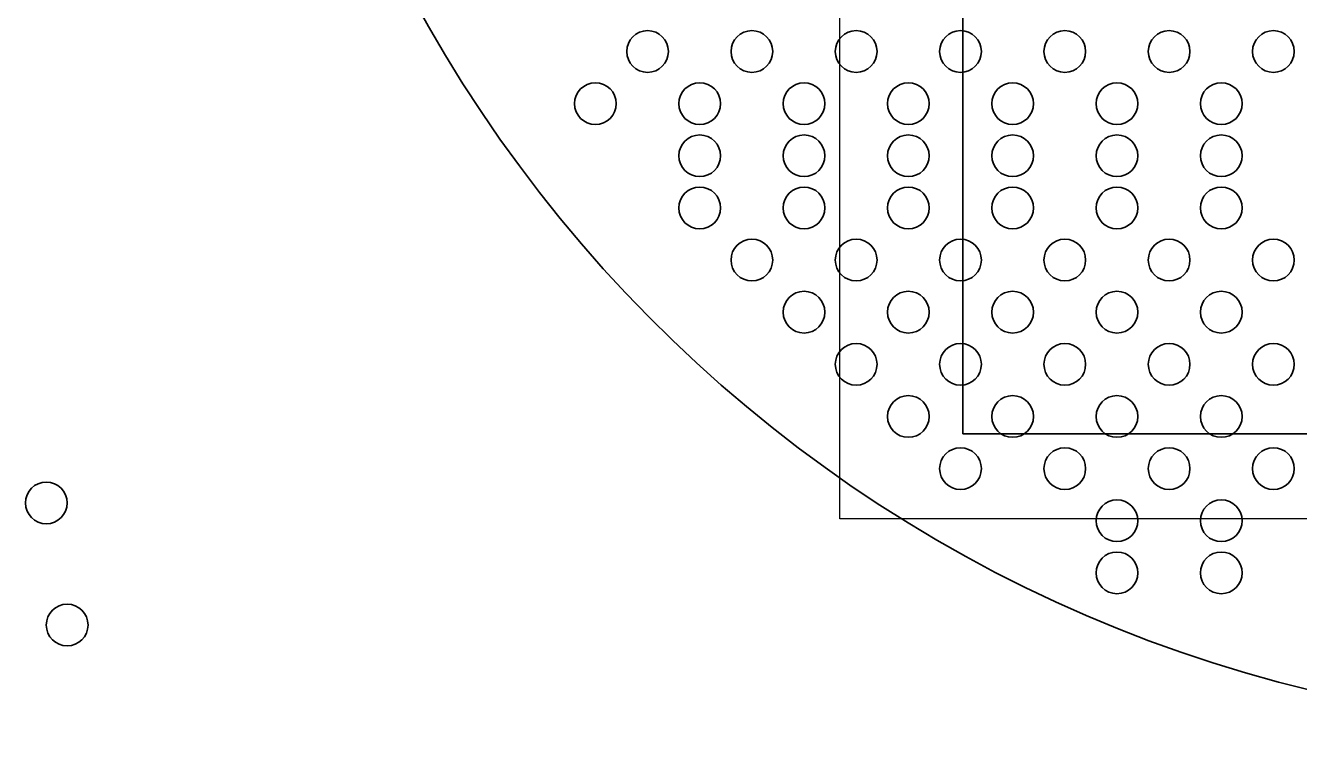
# Model space of a CAD drawing. Header units: millimetres. Extents: x -10 to 278, y -282 to -15.
# Drawn here: x -9.6 to 112.5, y -282.2 to -214 of the extents above; entities that cross this region are included whole.
import ezdxf

# ---------------------------------------------------------------- set-up
doc = ezdxf.new("R2010")
doc.units = ezdxf.units.MM
doc.header["$MEASUREMENT"] = 0
doc.layers.add('Layer 1', color=7, linetype='Continuous')
picture_1 = doc.add_image_def('image1.png', size_in_pixel=(4032, 3024))

msp = doc.modelspace()

# ---------------------------------------------------------------- linework, layer by layer
at = {"layer": 'Layer 1', "color": 222, "lineweight": 35, "true_color": 0xb81c8a}
msp.add_lwpolyline([(230.23, -253.14), (80.23, -253.14), (80.23, -43.14), (230.23, -43.14), (230.23, -253.14)], dxfattribs=at)
at = {"layer": 'Layer 1', "color": 179, "lineweight": 35, "true_color": 0x231f20}
for points, knots in [([(217.56, -130.88), (217.56, -130.88), (217.56, -55.88), (217.56, -55.88), (217.56, -55.88), (233, -55.88), (233, -55.88), (236.12, -55.88), (237.62, -52.04), (235.33, -49.93), (211.57, -28.05), (179.84, -14.68), (144.99, -14.68), (110.14, -14.68), (78.42, -28.05), (54.66, -49.93), (52.36, -52.04), (53.86, -55.88), (56.98, -55.88), (56.98, -55.88), (72.43, -55.88), (72.43, -55.88), (72.43, -55.88), (72.43, -130.88), (72.43, -130.88), (72.43, -130.88), (27.74, -130.88), (27.74, -130.88), (18.88, -130.88), (11.7, -138.03), (11.62, -146.89), (11.62, -147.26), (11.62, -147.63), (11.62, -148), (11.59, -221.33), (70.28, -280.68), (143.61, -281.42), (217.9, -282.17), (278.37, -222.18), (278.37, -148.05), (278.37, -147.67), (278.36, -147.28), (278.36, -146.89), (278.28, -138.03), (271.1, -130.88), (262.24, -130.88), (262.24, -130.88), (217.56, -130.88), (217.56, -130.88)], [0, 0, 0, 0, 1, 1, 1, 2, 2, 2, 3, 3, 3, 4, 4, 4, 5, 5, 5, 6, 6, 6, 7, 7, 7, 8, 8, 8, 9, 9, 9, 10, 10, 10, 11, 11, 11, 12, 12, 12, 13, 13, 13, 14, 14, 14, 15, 15, 15, 16, 16, 16, 16]), ([(49.99, -218.48), (48.89, -218.48), (47.99, -217.59), (47.99, -216.48), (47.99, -215.38), (48.89, -214.48), (49.99, -214.48), (51.1, -214.48), (51.99, -215.38), (51.99, -216.48), (51.99, -217.59), (51.1, -218.48), (49.99, -218.48)], [0, 0, 0, 0, 1, 1, 1, 2, 2, 2, 3, 3, 3, 4, 4, 4, 4]), ([(59.99, -218.48), (58.89, -218.48), (57.99, -217.59), (57.99, -216.48), (57.99, -215.38), (58.89, -214.48), (59.99, -214.48), (61.1, -214.48), (61.99, -215.38), (61.99, -216.48), (61.99, -217.59), (61.1, -218.48), (59.99, -218.48)], [0, 0, 0, 0, 1, 1, 1, 2, 2, 2, 3, 3, 3, 4, 4, 4, 4]), ([(69.99, -218.48), (68.89, -218.48), (67.99, -217.59), (67.99, -216.48), (67.99, -215.38), (68.89, -214.48), (69.99, -214.48), (71.1, -214.48), (71.99, -215.38), (71.99, -216.48), (71.99, -217.59), (71.1, -218.48), (69.99, -218.48)], [0, 0, 0, 0, 1, 1, 1, 2, 2, 2, 3, 3, 3, 4, 4, 4, 4]), ([(79.99, -218.48), (78.89, -218.48), (77.99, -217.59), (77.99, -216.48), (77.99, -215.38), (78.89, -214.48), (79.99, -214.48), (81.1, -214.48), (81.99, -215.38), (81.99, -216.48), (81.99, -217.59), (81.1, -218.48), (79.99, -218.48)], [0, 0, 0, 0, 1, 1, 1, 2, 2, 2, 3, 3, 3, 4, 4, 4, 4]), ([(89.99, -218.48), (88.89, -218.48), (87.99, -217.59), (87.99, -216.48), (87.99, -215.38), (88.89, -214.48), (89.99, -214.48), (91.1, -214.48), (91.99, -215.38), (91.99, -216.48), (91.99, -217.59), (91.1, -218.48), (89.99, -218.48)], [0, 0, 0, 0, 1, 1, 1, 2, 2, 2, 3, 3, 3, 4, 4, 4, 4]), ([(99.99, -218.48), (98.89, -218.48), (97.99, -217.59), (97.99, -216.48), (97.99, -215.38), (98.89, -214.48), (99.99, -214.48), (101.1, -214.48), (101.99, -215.38), (101.99, -216.48), (101.99, -217.59), (101.1, -218.48), (99.99, -218.48)], [0, 0, 0, 0, 1, 1, 1, 2, 2, 2, 3, 3, 3, 4, 4, 4, 4]), ([(109.99, -218.48), (108.89, -218.48), (107.99, -217.59), (107.99, -216.48), (107.99, -215.38), (108.89, -214.48), (109.99, -214.48), (111.1, -214.48), (111.99, -215.38), (111.99, -216.48), (111.99, -217.59), (111.1, -218.48), (109.99, -218.48)], [0, 0, 0, 0, 1, 1, 1, 2, 2, 2, 3, 3, 3, 4, 4, 4, 4]), ([(44.99, -223.48), (43.89, -223.48), (42.99, -222.59), (42.99, -221.48), (42.99, -220.38), (43.89, -219.48), (44.99, -219.48), (46.1, -219.48), (46.99, -220.38), (46.99, -221.48), (46.99, -222.59), (46.1, -223.48), (44.99, -223.48)], [0, 0, 0, 0, 1, 1, 1, 2, 2, 2, 3, 3, 3, 4, 4, 4, 4]), ([(54.99, -223.48), (53.89, -223.48), (52.99, -222.59), (52.99, -221.48), (52.99, -220.38), (53.89, -219.48), (54.99, -219.48), (56.1, -219.48), (56.99, -220.38), (56.99, -221.48), (56.99, -222.59), (56.1, -223.48), (54.99, -223.48)], [0, 0, 0, 0, 1, 1, 1, 2, 2, 2, 3, 3, 3, 4, 4, 4, 4]), ([(64.99, -223.48), (63.89, -223.48), (62.99, -222.59), (62.99, -221.48), (62.99, -220.38), (63.89, -219.48), (64.99, -219.48), (66.1, -219.48), (66.99, -220.38), (66.99, -221.48), (66.99, -222.59), (66.1, -223.48), (64.99, -223.48)], [0, 0, 0, 0, 1, 1, 1, 2, 2, 2, 3, 3, 3, 4, 4, 4, 4]), ([(74.99, -223.48), (73.89, -223.48), (72.99, -222.59), (72.99, -221.48), (72.99, -220.38), (73.89, -219.48), (74.99, -219.48), (76.1, -219.48), (76.99, -220.38), (76.99, -221.48), (76.99, -222.59), (76.1, -223.48), (74.99, -223.48)], [0, 0, 0, 0, 1, 1, 1, 2, 2, 2, 3, 3, 3, 4, 4, 4, 4]), ([(84.99, -223.48), (83.89, -223.48), (82.99, -222.59), (82.99, -221.48), (82.99, -220.38), (83.89, -219.48), (84.99, -219.48), (86.1, -219.48), (86.99, -220.38), (86.99, -221.48), (86.99, -222.59), (86.1, -223.48), (84.99, -223.48)], [0, 0, 0, 0, 1, 1, 1, 2, 2, 2, 3, 3, 3, 4, 4, 4, 4]), ([(94.99, -223.48), (93.89, -223.48), (92.99, -222.59), (92.99, -221.48), (92.99, -220.38), (93.89, -219.48), (94.99, -219.48), (96.1, -219.48), (96.99, -220.38), (96.99, -221.48), (96.99, -222.59), (96.1, -223.48), (94.99, -223.48)], [0, 0, 0, 0, 1, 1, 1, 2, 2, 2, 3, 3, 3, 4, 4, 4, 4]), ([(104.99, -223.48), (103.89, -223.48), (102.99, -222.59), (102.99, -221.48), (102.99, -220.38), (103.89, -219.48), (104.99, -219.48), (106.1, -219.48), (106.99, -220.38), (106.99, -221.48), (106.99, -222.59), (106.1, -223.48), (104.99, -223.48)], [0, 0, 0, 0, 1, 1, 1, 2, 2, 2, 3, 3, 3, 4, 4, 4, 4]), ([(54.99, -228.48), (53.89, -228.48), (52.99, -227.59), (52.99, -226.48), (52.99, -225.38), (53.89, -224.48), (54.99, -224.48), (56.1, -224.48), (56.99, -225.38), (56.99, -226.48), (56.99, -227.59), (56.1, -228.48), (54.99, -228.48)], [0, 0, 0, 0, 1, 1, 1, 2, 2, 2, 3, 3, 3, 4, 4, 4, 4]), ([(64.99, -228.48), (63.89, -228.48), (62.99, -227.59), (62.99, -226.48), (62.99, -225.38), (63.89, -224.48), (64.99, -224.48), (66.1, -224.48), (66.99, -225.38), (66.99, -226.48), (66.99, -227.59), (66.1, -228.48), (64.99, -228.48)], [0, 0, 0, 0, 1, 1, 1, 2, 2, 2, 3, 3, 3, 4, 4, 4, 4]), ([(74.99, -228.48), (73.89, -228.48), (72.99, -227.59), (72.99, -226.48), (72.99, -225.38), (73.89, -224.48), (74.99, -224.48), (76.1, -224.48), (76.99, -225.38), (76.99, -226.48), (76.99, -227.59), (76.1, -228.48), (74.99, -228.48)], [0, 0, 0, 0, 1, 1, 1, 2, 2, 2, 3, 3, 3, 4, 4, 4, 4]), ([(84.99, -228.48), (83.89, -228.48), (82.99, -227.59), (82.99, -226.48), (82.99, -225.38), (83.89, -224.48), (84.99, -224.48), (86.1, -224.48), (86.99, -225.38), (86.99, -226.48), (86.99, -227.59), (86.1, -228.48), (84.99, -228.48)], [0, 0, 0, 0, 1, 1, 1, 2, 2, 2, 3, 3, 3, 4, 4, 4, 4]), ([(94.99, -228.48), (93.89, -228.48), (92.99, -227.59), (92.99, -226.48), (92.99, -225.38), (93.89, -224.48), (94.99, -224.48), (96.1, -224.48), (96.99, -225.38), (96.99, -226.48), (96.99, -227.59), (96.1, -228.48), (94.99, -228.48)], [0, 0, 0, 0, 1, 1, 1, 2, 2, 2, 3, 3, 3, 4, 4, 4, 4]), ([(104.99, -228.48), (103.89, -228.48), (102.99, -227.59), (102.99, -226.48), (102.99, -225.38), (103.89, -224.48), (104.99, -224.48), (106.1, -224.48), (106.99, -225.38), (106.99, -226.48), (106.99, -227.59), (106.1, -228.48), (104.99, -228.48)], [0, 0, 0, 0, 1, 1, 1, 2, 2, 2, 3, 3, 3, 4, 4, 4, 4]), ([(54.99, -233.48), (53.89, -233.48), (52.99, -232.59), (52.99, -231.48), (52.99, -230.38), (53.89, -229.48), (54.99, -229.48), (56.1, -229.48), (56.99, -230.38), (56.99, -231.48), (56.99, -232.59), (56.1, -233.48), (54.99, -233.48)], [0, 0, 0, 0, 1, 1, 1, 2, 2, 2, 3, 3, 3, 4, 4, 4, 4]), ([(64.99, -233.48), (63.89, -233.48), (62.99, -232.59), (62.99, -231.48), (62.99, -230.38), (63.89, -229.48), (64.99, -229.48), (66.1, -229.48), (66.99, -230.38), (66.99, -231.48), (66.99, -232.59), (66.1, -233.48), (64.99, -233.48)], [0, 0, 0, 0, 1, 1, 1, 2, 2, 2, 3, 3, 3, 4, 4, 4, 4]), ([(74.99, -233.48), (73.89, -233.48), (72.99, -232.59), (72.99, -231.48), (72.99, -230.38), (73.89, -229.48), (74.99, -229.48), (76.1, -229.48), (76.99, -230.38), (76.99, -231.48), (76.99, -232.59), (76.1, -233.48), (74.99, -233.48)], [0, 0, 0, 0, 1, 1, 1, 2, 2, 2, 3, 3, 3, 4, 4, 4, 4]), ([(84.99, -233.48), (83.89, -233.48), (82.99, -232.59), (82.99, -231.48), (82.99, -230.38), (83.89, -229.48), (84.99, -229.48), (86.1, -229.48), (86.99, -230.38), (86.99, -231.48), (86.99, -232.59), (86.1, -233.48), (84.99, -233.48)], [0, 0, 0, 0, 1, 1, 1, 2, 2, 2, 3, 3, 3, 4, 4, 4, 4]), ([(94.99, -233.48), (93.89, -233.48), (92.99, -232.59), (92.99, -231.48), (92.99, -230.38), (93.89, -229.48), (94.99, -229.48), (96.1, -229.48), (96.99, -230.38), (96.99, -231.48), (96.99, -232.59), (96.1, -233.48), (94.99, -233.48)], [0, 0, 0, 0, 1, 1, 1, 2, 2, 2, 3, 3, 3, 4, 4, 4, 4]), ([(104.99, -233.48), (103.89, -233.48), (102.99, -232.59), (102.99, -231.48), (102.99, -230.38), (103.89, -229.48), (104.99, -229.48), (106.1, -229.48), (106.99, -230.38), (106.99, -231.48), (106.99, -232.59), (106.1, -233.48), (104.99, -233.48)], [0, 0, 0, 0, 1, 1, 1, 2, 2, 2, 3, 3, 3, 4, 4, 4, 4]), ([(59.99, -238.48), (58.89, -238.48), (57.99, -237.59), (57.99, -236.48), (57.99, -235.38), (58.89, -234.48), (59.99, -234.48), (61.1, -234.48), (61.99, -235.38), (61.99, -236.48), (61.99, -237.59), (61.1, -238.48), (59.99, -238.48)], [0, 0, 0, 0, 1, 1, 1, 2, 2, 2, 3, 3, 3, 4, 4, 4, 4]), ([(69.99, -238.48), (68.89, -238.48), (67.99, -237.59), (67.99, -236.48), (67.99, -235.38), (68.89, -234.48), (69.99, -234.48), (71.1, -234.48), (71.99, -235.38), (71.99, -236.48), (71.99, -237.59), (71.1, -238.48), (69.99, -238.48)], [0, 0, 0, 0, 1, 1, 1, 2, 2, 2, 3, 3, 3, 4, 4, 4, 4]), ([(79.99, -238.48), (78.89, -238.48), (77.99, -237.59), (77.99, -236.48), (77.99, -235.38), (78.89, -234.48), (79.99, -234.48), (81.1, -234.48), (81.99, -235.38), (81.99, -236.48), (81.99, -237.59), (81.1, -238.48), (79.99, -238.48)], [0, 0, 0, 0, 1, 1, 1, 2, 2, 2, 3, 3, 3, 4, 4, 4, 4]), ([(89.99, -238.48), (88.89, -238.48), (87.99, -237.59), (87.99, -236.48), (87.99, -235.38), (88.89, -234.48), (89.99, -234.48), (91.1, -234.48), (91.99, -235.38), (91.99, -236.48), (91.99, -237.59), (91.1, -238.48), (89.99, -238.48)], [0, 0, 0, 0, 1, 1, 1, 2, 2, 2, 3, 3, 3, 4, 4, 4, 4]), ([(99.99, -238.48), (98.89, -238.48), (97.99, -237.59), (97.99, -236.48), (97.99, -235.38), (98.89, -234.48), (99.99, -234.48), (101.1, -234.48), (101.99, -235.38), (101.99, -236.48), (101.99, -237.59), (101.1, -238.48), (99.99, -238.48)], [0, 0, 0, 0, 1, 1, 1, 2, 2, 2, 3, 3, 3, 4, 4, 4, 4]), ([(109.99, -238.48), (108.89, -238.48), (107.99, -237.59), (107.99, -236.48), (107.99, -235.38), (108.89, -234.48), (109.99, -234.48), (111.1, -234.48), (111.99, -235.38), (111.99, -236.48), (111.99, -237.59), (111.1, -238.48), (109.99, -238.48)], [0, 0, 0, 0, 1, 1, 1, 2, 2, 2, 3, 3, 3, 4, 4, 4, 4]), ([(64.99, -243.48), (63.89, -243.48), (62.99, -242.59), (62.99, -241.48), (62.99, -240.38), (63.89, -239.48), (64.99, -239.48), (66.1, -239.48), (66.99, -240.38), (66.99, -241.48), (66.99, -242.59), (66.1, -243.48), (64.99, -243.48)], [0, 0, 0, 0, 1, 1, 1, 2, 2, 2, 3, 3, 3, 4, 4, 4, 4]), ([(74.99, -243.48), (73.89, -243.48), (72.99, -242.59), (72.99, -241.48), (72.99, -240.38), (73.89, -239.48), (74.99, -239.48), (76.1, -239.48), (76.99, -240.38), (76.99, -241.48), (76.99, -242.59), (76.1, -243.48), (74.99, -243.48)], [0, 0, 0, 0, 1, 1, 1, 2, 2, 2, 3, 3, 3, 4, 4, 4, 4]), ([(84.99, -243.48), (83.89, -243.48), (82.99, -242.59), (82.99, -241.48), (82.99, -240.38), (83.89, -239.48), (84.99, -239.48), (86.1, -239.48), (86.99, -240.38), (86.99, -241.48), (86.99, -242.59), (86.1, -243.48), (84.99, -243.48)], [0, 0, 0, 0, 1, 1, 1, 2, 2, 2, 3, 3, 3, 4, 4, 4, 4]), ([(94.99, -243.48), (93.89, -243.48), (92.99, -242.59), (92.99, -241.48), (92.99, -240.38), (93.89, -239.48), (94.99, -239.48), (96.1, -239.48), (96.99, -240.38), (96.99, -241.48), (96.99, -242.59), (96.1, -243.48), (94.99, -243.48)], [0, 0, 0, 0, 1, 1, 1, 2, 2, 2, 3, 3, 3, 4, 4, 4, 4]), ([(104.99, -243.48), (103.89, -243.48), (102.99, -242.59), (102.99, -241.48), (102.99, -240.38), (103.89, -239.48), (104.99, -239.48), (106.1, -239.48), (106.99, -240.38), (106.99, -241.48), (106.99, -242.59), (106.1, -243.48), (104.99, -243.48)], [0, 0, 0, 0, 1, 1, 1, 2, 2, 2, 3, 3, 3, 4, 4, 4, 4]), ([(69.99, -248.48), (68.89, -248.48), (67.99, -247.59), (67.99, -246.48), (67.99, -245.38), (68.89, -244.48), (69.99, -244.48), (71.1, -244.48), (71.99, -245.38), (71.99, -246.48), (71.99, -247.59), (71.1, -248.48), (69.99, -248.48)], [0, 0, 0, 0, 1, 1, 1, 2, 2, 2, 3, 3, 3, 4, 4, 4, 4]), ([(79.99, -248.48), (78.89, -248.48), (77.99, -247.59), (77.99, -246.48), (77.99, -245.38), (78.89, -244.48), (79.99, -244.48), (81.1, -244.48), (81.99, -245.38), (81.99, -246.48), (81.99, -247.59), (81.1, -248.48), (79.99, -248.48)], [0, 0, 0, 0, 1, 1, 1, 2, 2, 2, 3, 3, 3, 4, 4, 4, 4]), ([(89.99, -248.48), (88.89, -248.48), (87.99, -247.59), (87.99, -246.48), (87.99, -245.38), (88.89, -244.48), (89.99, -244.48), (91.1, -244.48), (91.99, -245.38), (91.99, -246.48), (91.99, -247.59), (91.1, -248.48), (89.99, -248.48)], [0, 0, 0, 0, 1, 1, 1, 2, 2, 2, 3, 3, 3, 4, 4, 4, 4]), ([(99.99, -248.48), (98.89, -248.48), (97.99, -247.59), (97.99, -246.48), (97.99, -245.38), (98.89, -244.48), (99.99, -244.48), (101.1, -244.48), (101.99, -245.38), (101.99, -246.48), (101.99, -247.59), (101.1, -248.48), (99.99, -248.48)], [0, 0, 0, 0, 1, 1, 1, 2, 2, 2, 3, 3, 3, 4, 4, 4, 4]), ([(109.99, -248.48), (108.89, -248.48), (107.99, -247.59), (107.99, -246.48), (107.99, -245.38), (108.89, -244.48), (109.99, -244.48), (111.1, -244.48), (111.99, -245.38), (111.99, -246.48), (111.99, -247.59), (111.1, -248.48), (109.99, -248.48)], [0, 0, 0, 0, 1, 1, 1, 2, 2, 2, 3, 3, 3, 4, 4, 4, 4]), ([(74.99, -253.48), (73.89, -253.48), (72.99, -252.59), (72.99, -251.48), (72.99, -250.38), (73.89, -249.48), (74.99, -249.48), (76.1, -249.48), (76.99, -250.38), (76.99, -251.48), (76.99, -252.59), (76.1, -253.48), (74.99, -253.48)], [0, 0, 0, 0, 1, 1, 1, 2, 2, 2, 3, 3, 3, 4, 4, 4, 4]), ([(84.99, -253.48), (83.89, -253.48), (82.99, -252.59), (82.99, -251.48), (82.99, -250.38), (83.89, -249.48), (84.99, -249.48), (86.1, -249.48), (86.99, -250.38), (86.99, -251.48), (86.99, -252.59), (86.1, -253.48), (84.99, -253.48)], [0, 0, 0, 0, 1, 1, 1, 2, 2, 2, 3, 3, 3, 4, 4, 4, 4]), ([(94.99, -253.48), (93.89, -253.48), (92.99, -252.59), (92.99, -251.48), (92.99, -250.38), (93.89, -249.48), (94.99, -249.48), (96.1, -249.48), (96.99, -250.38), (96.99, -251.48), (96.99, -252.59), (96.1, -253.48), (94.99, -253.48)], [0, 0, 0, 0, 1, 1, 1, 2, 2, 2, 3, 3, 3, 4, 4, 4, 4]), ([(104.99, -253.48), (103.89, -253.48), (102.99, -252.59), (102.99, -251.48), (102.99, -250.38), (103.89, -249.48), (104.99, -249.48), (106.1, -249.48), (106.99, -250.38), (106.99, -251.48), (106.99, -252.59), (106.1, -253.48), (104.99, -253.48)], [0, 0, 0, 0, 1, 1, 1, 2, 2, 2, 3, 3, 3, 4, 4, 4, 4]), ([(79.99, -258.48), (78.89, -258.48), (77.99, -257.59), (77.99, -256.48), (77.99, -255.38), (78.89, -254.48), (79.99, -254.48), (81.1, -254.48), (81.99, -255.38), (81.99, -256.48), (81.99, -257.59), (81.1, -258.48), (79.99, -258.48)], [0, 0, 0, 0, 1, 1, 1, 2, 2, 2, 3, 3, 3, 4, 4, 4, 4]), ([(89.99, -258.48), (88.89, -258.48), (87.99, -257.59), (87.99, -256.48), (87.99, -255.38), (88.89, -254.48), (89.99, -254.48), (91.1, -254.48), (91.99, -255.38), (91.99, -256.48), (91.99, -257.59), (91.1, -258.48), (89.99, -258.48)], [0, 0, 0, 0, 1, 1, 1, 2, 2, 2, 3, 3, 3, 4, 4, 4, 4]), ([(99.99, -258.48), (98.89, -258.48), (97.99, -257.59), (97.99, -256.48), (97.99, -255.38), (98.89, -254.48), (99.99, -254.48), (101.1, -254.48), (101.99, -255.38), (101.99, -256.48), (101.99, -257.59), (101.1, -258.48), (99.99, -258.48)], [0, 0, 0, 0, 1, 1, 1, 2, 2, 2, 3, 3, 3, 4, 4, 4, 4]), ([(109.99, -258.48), (108.89, -258.48), (107.99, -257.59), (107.99, -256.48), (107.99, -255.38), (108.89, -254.48), (109.99, -254.48), (111.1, -254.48), (111.99, -255.38), (111.99, -256.48), (111.99, -257.59), (111.1, -258.48), (109.99, -258.48)], [0, 0, 0, 0, 1, 1, 1, 2, 2, 2, 3, 3, 3, 4, 4, 4, 4]), ([(-5.65, -259.77), (-5.65, -260.87), (-6.54, -261.77), (-7.65, -261.77), (-8.75, -261.77), (-9.65, -260.87), (-9.65, -259.77), (-9.65, -258.66), (-8.75, -257.77), (-7.65, -257.77), (-6.54, -257.77), (-5.65, -258.66), (-5.65, -259.77)], [0, 0, 0, 0, 1, 1, 1, 2, 2, 2, 3, 3, 3, 4, 4, 4, 4]), ([(94.99, -263.48), (93.89, -263.48), (92.99, -262.59), (92.99, -261.48), (92.99, -260.38), (93.89, -259.48), (94.99, -259.48), (96.1, -259.48), (96.99, -260.38), (96.99, -261.48), (96.99, -262.59), (96.1, -263.48), (94.99, -263.48)], [0, 0, 0, 0, 1, 1, 1, 2, 2, 2, 3, 3, 3, 4, 4, 4, 4]), ([(104.99, -263.48), (103.89, -263.48), (102.99, -262.59), (102.99, -261.48), (102.99, -260.38), (103.89, -259.48), (104.99, -259.48), (106.1, -259.48), (106.99, -260.38), (106.99, -261.48), (106.99, -262.59), (106.1, -263.48), (104.99, -263.48)], [0, 0, 0, 0, 1, 1, 1, 2, 2, 2, 3, 3, 3, 4, 4, 4, 4]), ([(94.99, -268.48), (93.89, -268.48), (92.99, -267.59), (92.99, -266.48), (92.99, -265.38), (93.89, -264.48), (94.99, -264.48), (96.1, -264.48), (96.99, -265.38), (96.99, -266.48), (96.99, -267.59), (96.1, -268.48), (94.99, -268.48)], [0, 0, 0, 0, 1, 1, 1, 2, 2, 2, 3, 3, 3, 4, 4, 4, 4]), ([(104.99, -268.48), (103.89, -268.48), (102.99, -267.59), (102.99, -266.48), (102.99, -265.38), (103.89, -264.48), (104.99, -264.48), (106.1, -264.48), (106.99, -265.38), (106.99, -266.48), (106.99, -267.59), (106.1, -268.48), (104.99, -268.48)], [0, 0, 0, 0, 1, 1, 1, 2, 2, 2, 3, 3, 3, 4, 4, 4, 4]), ([(-3.65, -271.48), (-3.65, -272.59), (-4.54, -273.48), (-5.65, -273.48), (-6.75, -273.48), (-7.65, -272.59), (-7.65, -271.48), (-7.65, -270.38), (-6.75, -269.48), (-5.65, -269.48), (-4.54, -269.48), (-3.65, -270.38), (-3.65, -271.48)], [0, 0, 0, 0, 1, 1, 1, 2, 2, 2, 3, 3, 3, 4, 4, 4, 4])]:
    msp.add_open_spline(points, degree=3, knots=knots, dxfattribs=at)

# ---------------------------------------------------------------- pictures from other files: only their frames are drawn
at = {"layer": 'Layer 1'}
image = msp.add_image(picture_1, insert=(68.42, -22.61), size_in_units=(238.69, 179.02), rotation=-90, dxfattribs=at)

doc.saveas('drawing.dxf')
